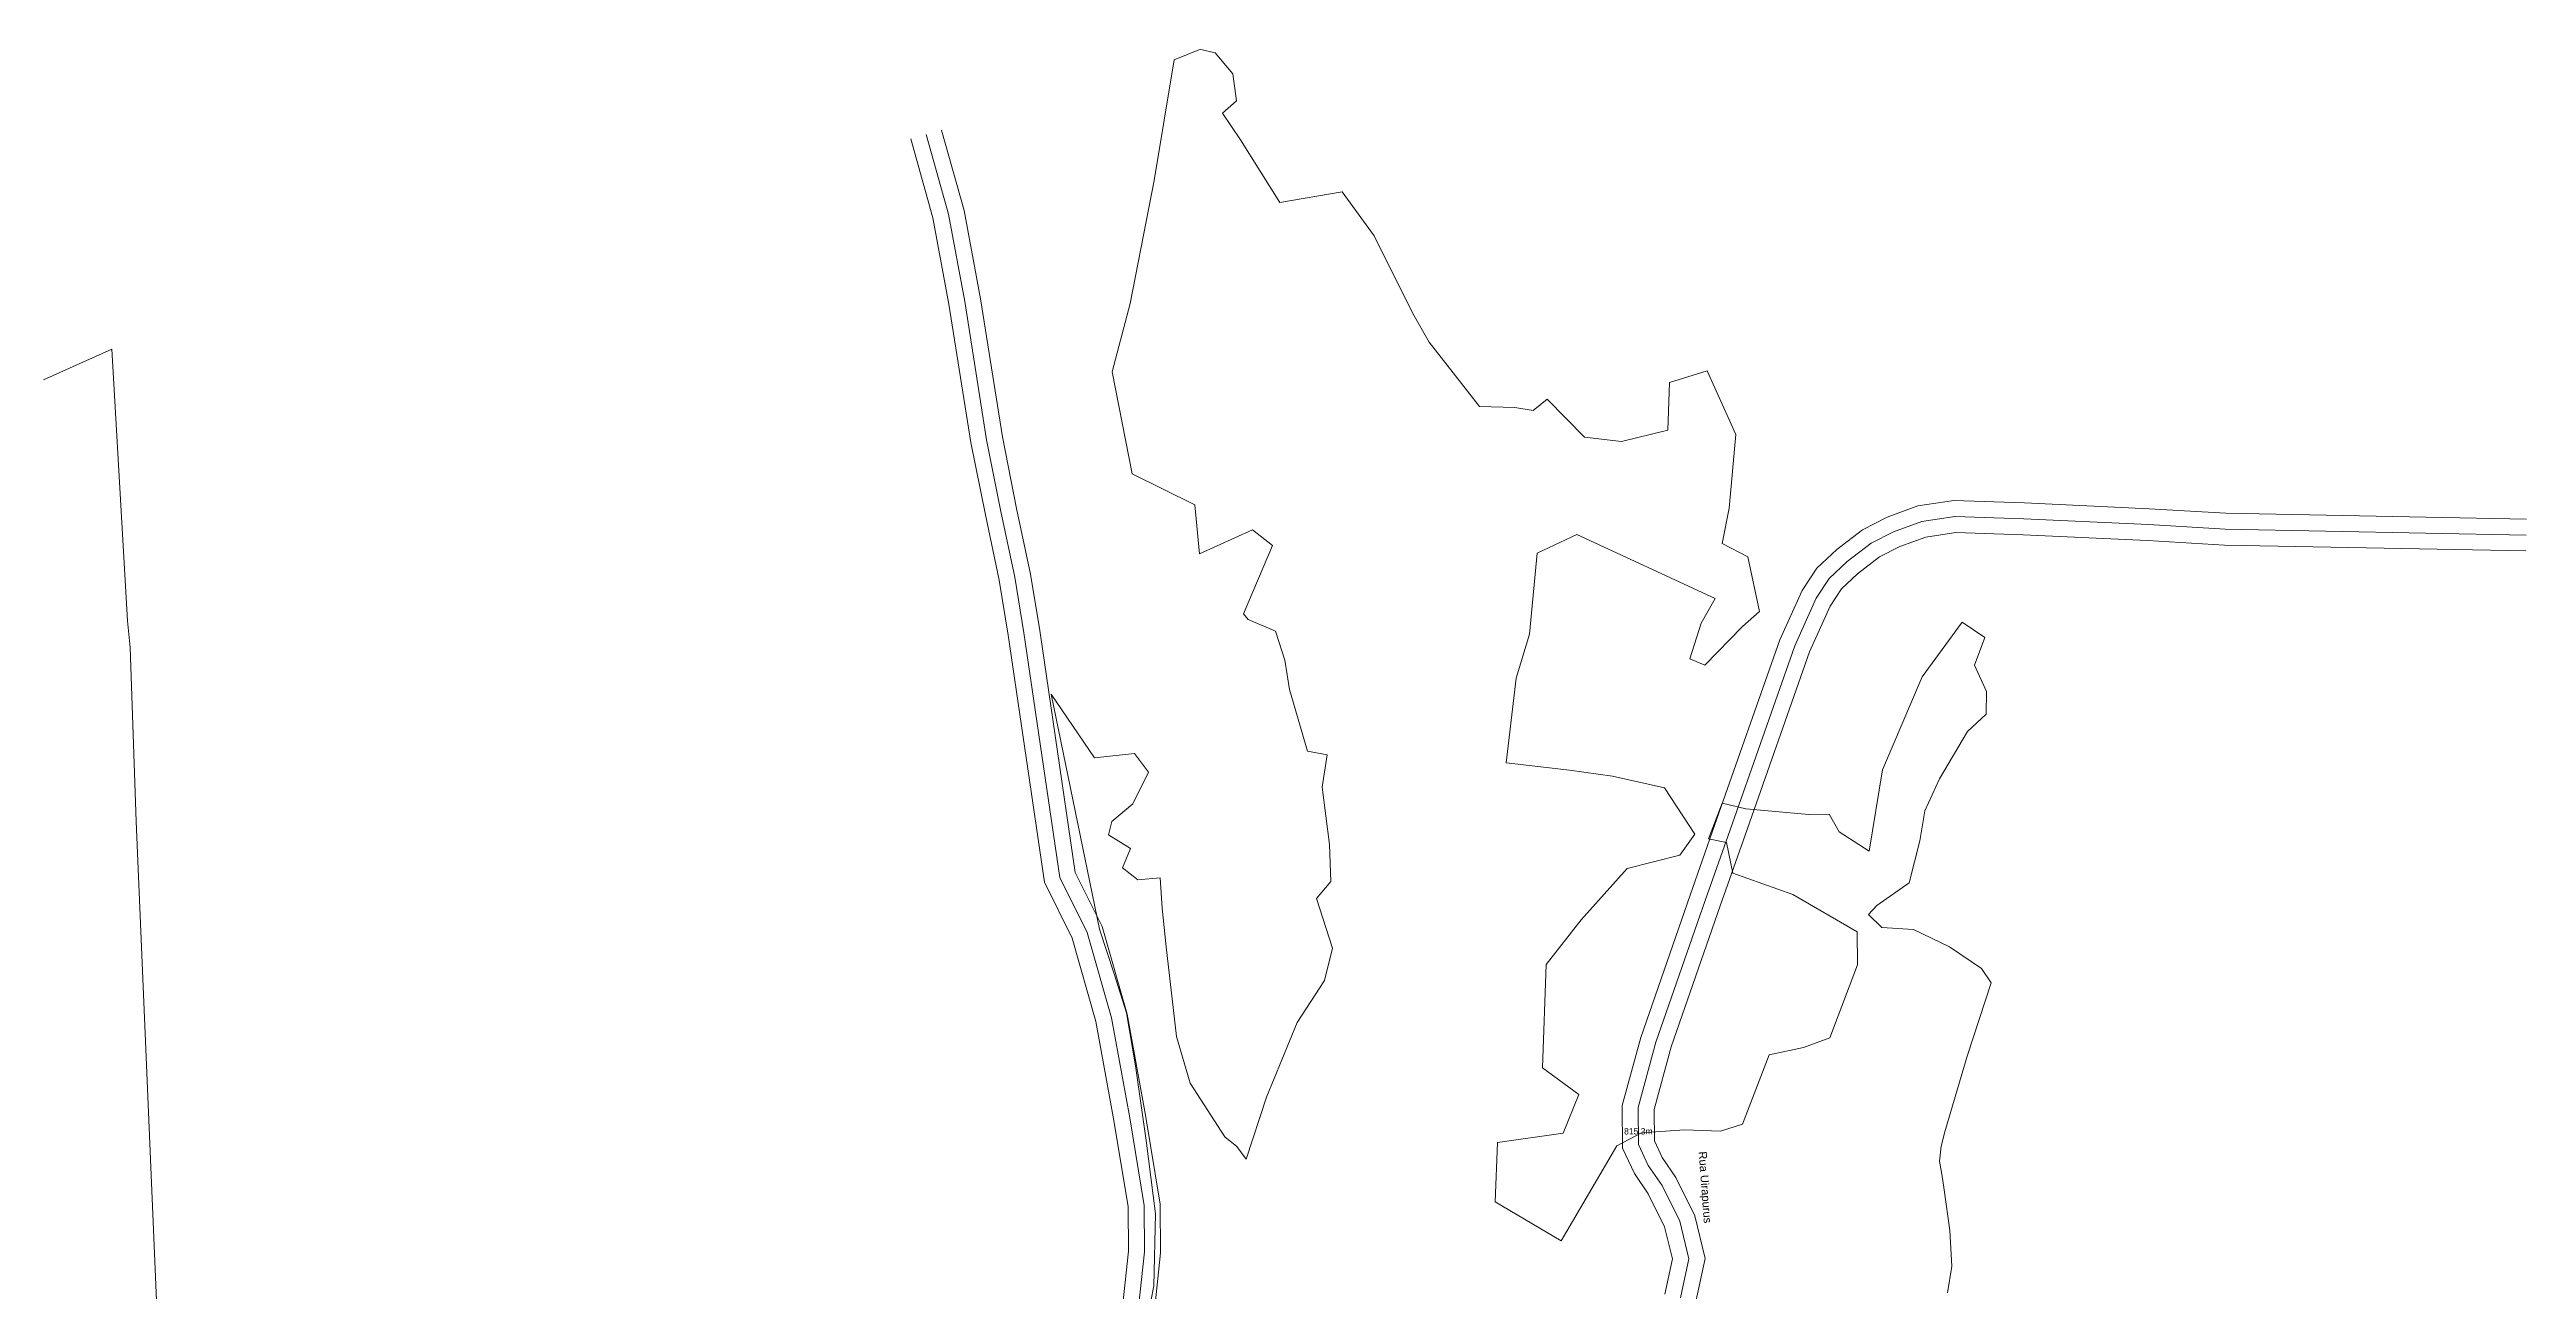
# Model space of a CAD drawing. Header units: metres. Extents: x -13451 to 9639, y -7413 to 5935.
# Drawn here: x -1205 to -430, y 941 to 1329 of the extents above; entities that cross this region are included whole.
import ezdxf
from ezdxf.enums import TextEntityAlignment as Align

# ---------------------------------------------------------------- set-up
doc = ezdxf.new("R2010")
doc.units = ezdxf.units.M
for name, color, linetype, lineweight in [('ANNOT_LENGTH', 2, 'Continuous', 13), ('TEXTO', 7, 'Continuous', 15), ('VEGETACAO', 3, 'Continuous', 13), ('VIAS', 8, 'Continuous', 15), ('VIAS_MEIO_FIO', 251, 'Continuous', 9)]:
    doc.layers.add(name, color=color, linetype=linetype, lineweight=lineweight)
doc.styles.add('PRO_STYLE', font='arial.ttf')

msp = doc.modelspace()

# ---------------------------------------------------------------- linework, layer by layer
at = {"layer": 'VEGETACAO'}
for points in [[(-861.6, 932.52), (-859.67, 942.17), (-859.22, 964.62), (-862.13, 987.58), (-865.46, 1010.96), (-868.32, 1027.49), (-872.13, 1039.77), (-876.77, 1053.69), (-891.88, 1127.2), (-878.24, 1107.31), (-865.75, 1108.64), (-861.39, 1102.82), (-866.31, 1092.9), (-872.88, 1087.37), (-873.95, 1083.27), (-867.03, 1078.93), (-869.47, 1072.89), (-864.77, 1069.1), (-857.78, 1069.81), (-857.09, 1060.27), (-855.9, 1048.13), (-852.65, 1020.16), (-848.34, 1005.56), (-837.48, 988.74), (-833.72, 985.75), (-830.77, 981.73), (-824.48, 1001.19), (-814.83, 1024.47), (-806.27, 1037.65), (-803.78, 1047.75), (-808.79, 1063.35), (-804.35, 1068.57), (-804.71, 1080.2), (-807.05, 1098.1), (-805.47, 1108.25), (-811.57, 1109.36), (-817.25, 1128.73), (-818.68, 1137.86), (-821.62, 1146.98), (-830.18, 1150.61), (-831.64, 1152.38), (-822.58, 1173.79), (-828.8, 1178.67), (-845.4, 1171.16), (-846.88, 1186.47), (-866.49, 1196.19), (-872.77, 1228.02), (-867.14, 1249.4), (-859.58, 1287.91), (-853.38, 1325.64), (-845.61, 1328.84), (-844.96, 1328.89), (-840.52, 1327.85), (-834.97, 1321.25), (-833.88, 1312.85), (-838.26, 1308.99), (-832.56, 1300.68), (-820.31, 1281.07), (-800.79, 1284.35), (-790.79, 1270.6), (-778.65, 1246.33), (-773.5, 1237.34), (-757.8, 1217.21), (-746.73, 1216.87), (-740.93, 1215.95), (-736.56, 1219.47), (-724.85, 1207.58), (-713.28, 1206.3), (-698.85, 1209.83), (-698.27, 1224.75), (-686.47, 1228.38), (-677.53, 1208.47), (-679.56, 1185.47), (-681.82, 1174.38), (-673.81, 1170.19), (-670.12, 1153.11), (-675.45, 1148.42), (-687.19, 1136.31), (-691.89, 1138.32), (-688.38, 1149.43), (-684.04, 1157.12), (-727.25, 1177.2), (-739.73, 1171.36), (-742.16, 1146.04), (-746.33, 1132.19), (-749.44, 1105.76), (-729.61, 1103.44), (-716.12, 1101.62), (-699.86, 1097.91), (-690.4, 1083.47), (-695.03, 1076.87), (-711.51, 1072.65), (-725.99, 1056.67), (-736.89, 1042.64), (-738.04, 1010.35), (-726.7, 1001.95), (-731.57, 989.87), (-752.18, 986.99), (-752.88, 968.37), (-732.15, 956.21), (-714.76, 985.88), (-707.08, 990.04), (-693.59, 990.96), (-682.32, 990.49), (-675.45, 992.73), (-667.06, 1014.41), (-656.35, 1016.67), (-648.12, 1019.74), (-639.47, 1042.51), (-639.54, 1052.91), (-659.71, 1064.53), (-678.47, 1071.24), (-680.41, 1080.85), (-686.12, 1082), (-681.8, 1093.11), (-674.36, 1091.38), (-654.67, 1089.6), (-648.34, 1089.65), (-645.13, 1084.2), (-635.74, 1078.11), (-631.65, 1103.58), (-619.2, 1132.68), (-606.66, 1149.73), (-599.6, 1145), (-602.85, 1136.35), (-599.07, 1128.03), (-599.16, 1120.92), (-605.04, 1115.54), (-613.74, 1100.7), (-618.35, 1090.68), (-619.93, 1081.37), (-623.29, 1068.21), (-633.41, 1061.16), (-636.01, 1058.27), (-631.85, 1054.19), (-621.94, 1053.57), (-610.62, 1048.19), (-600.67, 1041.41), (-597.6, 1036.92), (-605.14, 1014.02), (-612.14, 990.3), (-613.2, 985.78), (-613.72, 981.12), (-613.01, 977.02), (-612.29, 972.11), (-610.51, 959.45), (-609.89, 948.27), (-611.3, 939.93)], [(-1207.25, 1225.53), (-1185.86, 1235.11), (-1180.97, 1150.16), (-1180.18, 1141.83), (-1178.24, 1087.4), (-1170.89, 912.94), (-1164.71, 855.24), (-1161.12, 803.14), (-1151.91, 694.4), (-1123.29, 561.25), (-1182.23, 455.67), (-1251.73, 393.13)]]:
    msp.add_lwpolyline(points, dxfattribs=at)
at = {"layer": 'VIAS'}
for points in [[(-864.47, 935.48), (-862.61, 952.73), (-862.71, 967.27), (-867.27, 994.66), (-872.99, 1025.95), (-880.62, 1052.71), (-889.14, 1069.91), (-900.39, 1146.42), (-903.2, 1163.84), (-907.56, 1184.34), (-912.05, 1206.8), (-918.93, 1250.07), (-924, 1277.4), (-930.95, 1302.35)], [(-694.88, 938.41), (-692.25, 950.6), (-695.1, 962.33), (-700.62, 973.49), (-704.94, 979.79), (-708, 986.34), (-708.11, 997.93), (-702.53, 1018.38), (-687.14, 1062.7), (-679.34, 1084.82), (-659.06, 1142.33), (-652.4, 1157.21), (-648.28, 1163.42), (-642.71, 1168.71), (-635.18, 1174.43), (-628.19, 1178.03), (-619.33, 1181.24), (-608.98, 1182.85), (-587.37, 1182.05), (-548.37, 1180.27), (-524.35, 1178.85), (-430.12, 1177.01)]]:
    msp.add_lwpolyline(points, dxfattribs=at)
at = {"layer": 'VIAS_MEIO_FIO', "color": 251}
for points in [[(-859.55, 934.44), (-857.61, 952.48), (-857.72, 967.71), (-862.34, 995.52), (-868.11, 1027.09), (-875.93, 1054.52), (-884.31, 1071.42), (-895.45, 1147.18), (-898.28, 1164.76), (-902.66, 1185.35), (-907.12, 1207.69), (-914, 1250.92), (-919.12, 1278.53), (-926.14, 1303.69)], [(-869.39, 936.52), (-867.61, 952.98), (-867.71, 966.84), (-872.19, 993.8), (-877.86, 1024.81), (-885.3, 1050.9), (-893.97, 1068.4), (-905.34, 1145.66), (-908.11, 1162.92), (-912.45, 1183.33), (-916.97, 1205.92), (-923.86, 1249.22), (-928.87, 1276.27), (-935.77, 1301.01)], [(-699.74, 939.56), (-697.38, 950.53), (-699.82, 960.61), (-704.95, 970.96), (-709.29, 977.31), (-712.99, 985.2), (-713.12, 998.58), (-707.31, 1019.86), (-691.85, 1064.35), (-684.06, 1086.48), (-663.71, 1144.18), (-656.79, 1159.63), (-652.14, 1166.65), (-645.95, 1172.52), (-637.86, 1178.67), (-630.19, 1182.62), (-620.58, 1186.1), (-609.28, 1187.86), (-587.16, 1187.05), (-548.11, 1185.26), (-524.15, 1183.85), (-430.02, 1182.01)], [(-690.01, 937.27), (-687.12, 950.67), (-690.37, 964.05), (-696.3, 976.02), (-700.58, 982.28), (-703.01, 987.47), (-703.1, 997.28), (-697.75, 1016.9), (-682.42, 1061.05), (-674.62, 1083.16), (-654.41, 1140.47), (-648, 1154.79), (-644.43, 1160.18), (-639.47, 1164.89), (-632.5, 1170.18), (-626.18, 1173.44), (-618.09, 1176.37), (-608.69, 1177.84), (-587.58, 1177.05), (-548.63, 1175.27), (-524.55, 1173.85), (-430.22, 1172.02)]]:
    msp.add_lwpolyline(points, dxfattribs=at)

# ---------------------------------------------------------------- texts
at = {"layer": 'ANNOT_LENGTH', "color": 7}
msp.add_text('815.3m', height=2, dxfattribs=at).set_placement((-708.04, 990.48), align=Align.MIDDLE_CENTER)
at = {"layer": 'TEXTO', "style": 'PRO_STYLE'}
msp.add_text('Rua Uirapurus', height=2.5, rotation=274.2226, dxfattribs=at).set_placement((-687.09, 972.96), align=Align.MIDDLE_CENTER)

doc.saveas('drawing.dxf')
